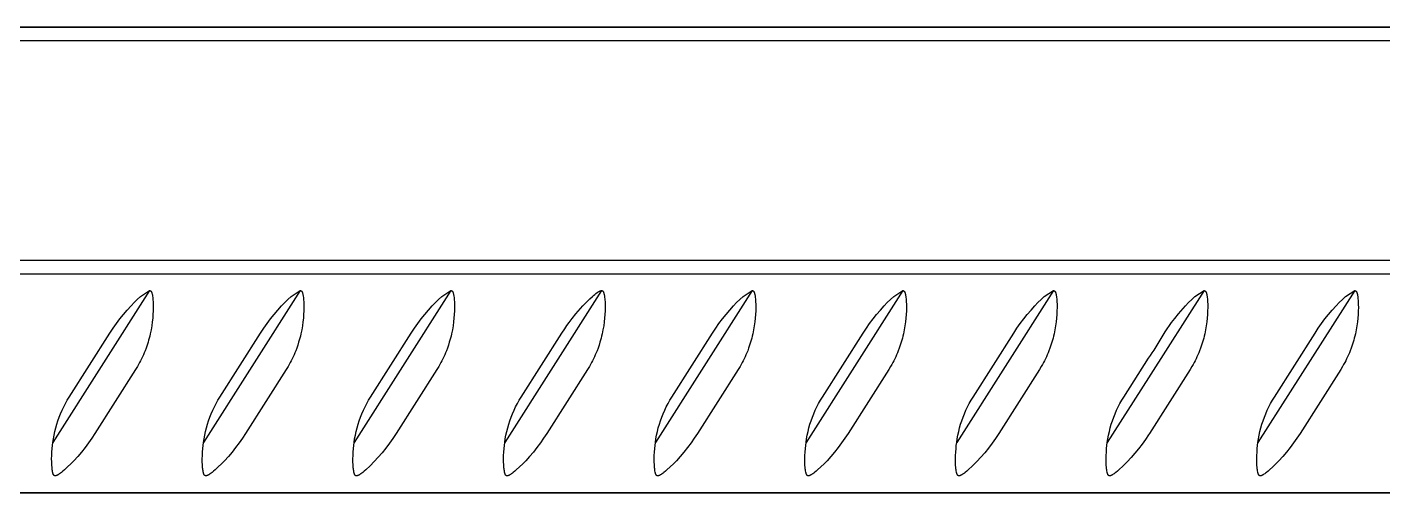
# Model space of a CAD drawing. Header units: millimetres. Extents: x -8 to 1608, y -703 to 404.
# Drawn here: x 498.1 to 597.1, y 370 to 404 of the extents above; entities that cross this region are included whole.
import ezdxf

# ---------------------------------------------------------------- set-up
doc = ezdxf.new("R2010")
doc.units = ezdxf.units.MM
doc.layers.add('Blocks', color=7, linetype='Continuous')
doc.layers.add('Blocks$Inner', color=7, linetype='Continuous', lineweight=25, true_color=0x007f00)
doc.layers.add('Blocks$Outline', color=7, linetype='Continuous', lineweight=35, true_color=0xff3f3f)

# ---------------------------------------------------------------- blocks, each defined once
blk = doc.blocks.new('Rebar Coffee Table Front')
at = {"layer": 'Blocks$Inner'}
for p, q in [((58.145, 387), (726.145, 387)), ((58.145, 386), (726.145, 386))]:
    blk.add_line(p, q, dxfattribs=at)
for points in [[(40.711, 386), (-6.855, 386), (-7.855, 387), (-7.855, 403), (-6.855, 404), (791.145, 404), (792.145, 403)], [(742.753, 387), (792.145, 387), (792.145, 403), (-7.855, 403)], [(507.071, 384.774), (500.006, 373.682), (500.046, 373.953), (500.095, 374.222), (500.153, 374.489), (500.219, 374.755), (500.295, 375.018), (500.379, 375.278), (500.472, 375.535), (500.573, 375.789), (500.683, 376.04), (500.801, 376.287), (500.927, 376.529), (501.062, 376.768), (501.204, 377.001), (504.179, 381.672), (504.409, 382.024), (504.649, 382.368), (504.901, 382.705), (505.162, 383.034), (505.433, 383.355), (505.715, 383.668), (505.937, 383.899), (506.167, 384.123), (506.405, 384.34), (507.071, 384.774), (507.075, 384.774), (507.079, 384.774), (507.083, 384.774), (507.087, 384.774), (507.091, 384.773), (507.095, 384.773), (507.098, 384.772), (507.102, 384.772), (507.106, 384.771), (507.109, 384.77), (507.113, 384.769), (507.117, 384.768), (507.12, 384.767), (507.124, 384.765), (507.127, 384.764), (507.13, 384.762), (507.132, 384.762), (507.134, 384.761), (507.137, 384.759), (507.141, 384.757), (507.144, 384.755), (507.147, 384.753), (507.15, 384.75), (507.153, 384.748), (507.156, 384.746), (507.159, 384.743), (507.162, 384.74), (507.165, 384.738), (507.168, 384.735), (507.17, 384.732), (507.173, 384.729), (507.175, 384.726), (507.178, 384.723), (507.181, 384.719), (507.184, 384.715), (507.187, 384.711), (507.19, 384.707), (507.193, 384.703), (507.195, 384.699), (507.198, 384.695), (507.2, 384.69), (507.205, 384.682), (507.21, 384.673), (507.214, 384.664), (507.218, 384.654), (507.223, 384.642), (507.228, 384.629), (507.233, 384.616), (507.237, 384.603), (507.245, 384.577), (507.252, 384.55), (507.263, 384.507), (507.272, 384.462), (507.28, 384.417), (507.287, 384.371), (507.3, 384.278), (507.31, 384.183), (507.319, 384.08), (507.326, 383.975), (507.334, 383.757), (507.336, 383.53), (507.331, 383.294), (507.319, 383.04), (507.299, 382.774), (507.269, 382.492), (507.23, 382.212), (507.179, 381.913), (507.118, 381.616), (507.082, 381.461), (507.043, 381.307), (507.001, 381.154), (506.956, 381.001), (506.889, 380.788), (506.815, 380.577), (506.744, 380.387), (506.683, 380.237), (506.62, 380.088), (506.553, 379.941), (506.483, 379.795), (506.413, 379.655), (506.34, 379.517), (506.264, 379.38), (506.185, 379.245), (506.052, 379.029), (503.077, 374.358), (502.847, 374.006), (502.607, 373.662), (502.355, 373.325), (502.094, 372.996), (501.823, 372.675), (501.541, 372.362), (501.319, 372.131), (501.089, 371.907), (500.851, 371.69), (500.743, 371.597), (500.632, 371.507), (500.565, 371.456), (500.497, 371.406), (500.443, 371.369), (500.416, 371.351), (500.388, 371.334), (500.365, 371.321), (500.342, 371.308), (500.318, 371.296), (500.306, 371.29), (500.294, 371.285), (500.285, 371.281), (500.276, 371.277), (500.267, 371.273), (500.257, 371.27), (500.248, 371.267), (500.239, 371.264), (500.229, 371.262), (500.224, 371.261), (500.219, 371.26), (500.212, 371.258), (500.205, 371.257), (500.201, 371.257), (500.197, 371.256), (500.193, 371.256), (500.19, 371.256), (500.186, 371.256), (500.182, 371.256), (500.178, 371.256), (500.175, 371.256), (500.171, 371.256), (500.167, 371.256), (500.163, 371.257), (500.16, 371.257), (500.156, 371.258), (500.153, 371.258), (500.15, 371.259), (500.147, 371.26), (500.144, 371.261), (500.14, 371.262), (500.137, 371.263), (500.134, 371.264), (500.131, 371.265), (500.128, 371.267), (500.125, 371.268), (500.122, 371.269), (500.119, 371.271), (500.116, 371.273), (500.113, 371.274), (500.111, 371.276), (500.108, 371.278), (500.105, 371.28), (500.102, 371.283), (500.099, 371.285), (500.096, 371.287), (500.093, 371.29), (500.091, 371.293), (500.088, 371.295), (500.085, 371.298), (500.083, 371.301), (500.081, 371.304), (500.078, 371.306), (500.076, 371.309), (500.074, 371.312), (500.069, 371.318), (500.067, 371.322), (500.064, 371.326), (500.061, 371.33), (500.059, 371.334), (500.054, 371.342), (500.05, 371.351), (500.046, 371.359), (500.042, 371.367), (500.038, 371.376), (500.034, 371.385), (500.03, 371.396), (500.025, 371.408), (500.021, 371.42), (500.017, 371.432), (500.01, 371.456), (500.004, 371.48), (499.997, 371.507), (499.991, 371.535), (499.976, 371.612), (499.964, 371.69), (499.954, 371.769), (499.946, 371.847), (499.93, 372.055), (499.922, 372.273), (499.92, 372.5), (499.925, 372.736), (499.937, 372.996), (499.957, 373.255), (499.979, 373.469), (500.006, 373.682)], [(518.071, 384.774), (518.075, 384.774), (518.079, 384.774), (518.083, 384.774), (518.087, 384.774), (518.091, 384.773), (518.095, 384.773), (518.098, 384.772), (518.102, 384.772), (518.106, 384.771), (518.109, 384.77), (518.113, 384.769), (518.117, 384.768), (518.12, 384.767), (518.124, 384.765), (518.127, 384.764), (518.13, 384.762), (518.132, 384.762), (518.134, 384.761), (518.137, 384.759), (518.141, 384.757), (518.144, 384.755), (518.147, 384.753), (518.15, 384.75), (518.153, 384.748), (518.156, 384.746), (518.159, 384.743), (518.162, 384.74), (518.165, 384.738), (518.168, 384.735), (518.17, 384.732), (518.173, 384.729), (518.175, 384.726), (518.178, 384.723), (518.181, 384.719), (518.184, 384.715), (518.187, 384.711), (518.19, 384.707), (518.193, 384.703), (518.195, 384.699), (518.198, 384.695), (518.2, 384.69), (518.205, 384.682), (518.21, 384.673), (518.214, 384.664), (518.218, 384.654), (518.223, 384.642), (518.228, 384.629), (518.233, 384.616), (518.237, 384.603), (518.245, 384.577), (518.252, 384.55), (518.263, 384.507), (518.272, 384.462), (518.28, 384.417), (518.287, 384.371), (518.3, 384.278), (518.31, 384.183), (518.319, 384.08), (518.326, 383.975), (518.334, 383.757), (518.336, 383.53), (518.331, 383.294), (518.319, 383.04), (518.299, 382.774), (518.269, 382.492), (518.23, 382.212), (518.179, 381.913), (518.118, 381.616), (518.082, 381.461), (518.043, 381.307), (518.001, 381.154), (517.956, 381.001), (517.889, 380.788), (517.815, 380.577), (517.744, 380.387), (517.683, 380.237), (517.62, 380.088), (517.553, 379.941), (517.483, 379.795), (517.413, 379.655), (517.34, 379.517), (517.264, 379.38), (517.185, 379.245), (517.052, 379.029), (514.077, 374.358), (513.847, 374.006), (513.607, 373.662), (513.355, 373.325), (513.094, 372.996), (512.823, 372.675), (512.541, 372.362), (512.319, 372.131), (512.089, 371.907), (511.851, 371.69), (511.743, 371.597), (511.632, 371.507), (511.565, 371.456), (511.497, 371.406), (511.443, 371.369), (511.416, 371.351), (511.388, 371.334), (511.365, 371.321), (511.342, 371.308), (511.318, 371.296), (511.306, 371.29), (511.294, 371.285), (511.285, 371.281), (511.276, 371.277), (511.267, 371.273), (511.257, 371.27), (511.248, 371.267), (511.239, 371.264), (511.229, 371.262), (511.224, 371.261), (511.219, 371.26), (511.212, 371.258), (511.205, 371.257), (511.201, 371.257), (511.197, 371.256), (511.193, 371.256), (511.19, 371.256), (511.186, 371.256), (511.182, 371.256), (511.178, 371.256), (511.175, 371.256), (511.171, 371.256), (511.167, 371.256), (511.163, 371.257), (511.16, 371.257), (511.156, 371.258), (511.153, 371.258), (511.15, 371.259), (511.147, 371.26), (511.144, 371.261), (511.14, 371.262), (511.137, 371.263), (511.134, 371.264), (511.131, 371.265), (511.128, 371.267), (511.125, 371.268), (511.122, 371.269), (511.119, 371.271), (511.116, 371.273), (511.113, 371.274), (511.111, 371.276), (511.108, 371.278), (511.105, 371.28), (511.102, 371.283), (511.099, 371.285), (511.096, 371.287), (511.093, 371.29), (511.091, 371.293), (511.088, 371.295), (511.085, 371.298), (511.083, 371.301), (511.081, 371.304), (511.078, 371.306), (511.076, 371.309), (511.074, 371.312), (511.069, 371.318), (511.067, 371.322), (511.064, 371.326), (511.061, 371.33), (511.059, 371.334), (511.054, 371.342), (511.05, 371.351), (511.046, 371.359), (511.042, 371.367), (511.038, 371.376), (511.034, 371.385), (511.03, 371.396), (511.025, 371.408), (511.021, 371.42), (511.017, 371.432), (511.01, 371.456), (511.004, 371.48), (510.997, 371.507), (510.991, 371.535), (510.976, 371.612), (510.964, 371.69), (510.954, 371.769), (510.946, 371.847), (510.93, 372.055), (510.922, 372.273), (510.92, 372.5), (510.925, 372.736), (510.937, 372.996), (510.957, 373.255), (510.979, 373.469), (511.006, 373.682)], [(529.071, 384.774), (522.006, 373.682), (522.046, 373.953), (522.095, 374.222), (522.153, 374.489), (522.219, 374.755), (522.295, 375.018), (522.379, 375.278), (522.472, 375.535), (522.573, 375.789), (522.683, 376.04), (522.801, 376.287), (522.927, 376.529), (523.062, 376.768), (523.204, 377.001), (526.179, 381.672), (526.409, 382.024), (526.649, 382.368), (526.901, 382.705), (527.162, 383.034), (527.433, 383.355), (527.715, 383.668), (527.937, 383.899), (528.167, 384.123), (528.405, 384.34), (529.071, 384.774), (529.075, 384.774), (529.079, 384.774), (529.083, 384.774), (529.087, 384.774), (529.091, 384.773), (529.095, 384.773), (529.098, 384.772), (529.102, 384.772), (529.106, 384.771), (529.109, 384.77), (529.113, 384.769), (529.117, 384.768), (529.12, 384.767), (529.124, 384.765), (529.127, 384.764), (529.13, 384.762), (529.132, 384.762), (529.134, 384.761), (529.137, 384.759), (529.141, 384.757), (529.144, 384.755), (529.147, 384.753), (529.15, 384.75), (529.153, 384.748), (529.156, 384.746), (529.159, 384.743), (529.162, 384.74), (529.165, 384.738), (529.168, 384.735), (529.17, 384.732), (529.173, 384.729), (529.175, 384.726), (529.178, 384.723), (529.181, 384.719), (529.184, 384.715), (529.187, 384.711), (529.19, 384.707), (529.193, 384.703), (529.195, 384.699), (529.198, 384.695), (529.2, 384.69), (529.205, 384.682), (529.21, 384.673), (529.214, 384.664), (529.218, 384.654), (529.223, 384.642), (529.228, 384.629), (529.233, 384.616), (529.237, 384.603), (529.245, 384.577), (529.252, 384.55), (529.263, 384.507), (529.272, 384.462), (529.28, 384.417), (529.287, 384.371), (529.3, 384.278), (529.31, 384.183), (529.319, 384.08), (529.326, 383.975), (529.334, 383.757), (529.336, 383.53), (529.331, 383.294), (529.319, 383.04), (529.299, 382.774), (529.269, 382.492), (529.23, 382.212), (529.179, 381.913), (529.118, 381.616), (529.082, 381.461), (529.043, 381.307), (529.001, 381.154), (528.956, 381.001), (528.889, 380.788), (528.815, 380.577), (528.744, 380.387), (528.683, 380.237), (528.62, 380.088), (528.553, 379.941), (528.483, 379.795), (528.413, 379.655), (528.34, 379.517), (528.264, 379.38), (528.185, 379.245), (528.052, 379.029), (525.077, 374.358), (524.84, 373.992), (524.591, 373.635), (524.329, 373.287), (524.056, 372.948), (523.771, 372.618), (523.475, 372.298), (523.168, 371.989), (522.851, 371.69), (522.743, 371.597), (522.632, 371.507), (522.565, 371.456), (522.497, 371.406), (522.443, 371.369), (522.416, 371.351), (522.388, 371.334), (522.365, 371.321), (522.342, 371.308), (522.318, 371.296), (522.306, 371.29), (522.294, 371.285), (522.285, 371.281), (522.276, 371.277), (522.267, 371.273), (522.257, 371.27), (522.248, 371.267), (522.239, 371.264), (522.229, 371.262), (522.224, 371.261), (522.219, 371.26), (522.212, 371.258), (522.205, 371.257), (522.201, 371.257), (522.197, 371.256), (522.193, 371.256), (522.19, 371.256), (522.186, 371.256), (522.182, 371.256), (522.178, 371.256), (522.175, 371.256), (522.171, 371.256), (522.167, 371.256), (522.163, 371.257), (522.16, 371.257), (522.156, 371.258), (522.153, 371.258), (522.15, 371.259), (522.147, 371.26), (522.144, 371.261), (522.14, 371.262), (522.137, 371.263), (522.134, 371.264), (522.131, 371.265), (522.128, 371.267), (522.125, 371.268), (522.122, 371.269), (522.119, 371.271), (522.116, 371.273), (522.113, 371.274), (522.111, 371.276), (522.108, 371.278), (522.105, 371.28), (522.102, 371.283), (522.099, 371.285), (522.096, 371.287), (522.093, 371.29), (522.091, 371.293), (522.088, 371.295), (522.085, 371.298), (522.083, 371.301), (522.081, 371.304), (522.078, 371.306), (522.076, 371.309), (522.074, 371.312), (522.069, 371.318), (522.067, 371.322), (522.064, 371.326), (522.061, 371.33), (522.059, 371.334), (522.054, 371.342), (522.05, 371.351), (522.046, 371.359), (522.042, 371.367), (522.038, 371.376), (522.034, 371.385), (522.03, 371.396), (522.025, 371.408), (522.021, 371.42), (522.017, 371.432), (522.01, 371.456), (522.004, 371.48), (521.997, 371.507), (521.991, 371.535), (521.976, 371.612), (521.964, 371.69), (521.954, 371.769), (521.946, 371.847), (521.93, 372.055), (521.922, 372.273), (521.92, 372.5), (521.925, 372.736), (521.937, 372.996), (521.957, 373.255), (521.979, 373.469), (522.006, 373.682)], [(540.071, 384.774), (533.006, 373.682), (533.046, 373.953), (533.095, 374.222), (533.153, 374.489), (533.219, 374.755), (533.295, 375.018), (533.379, 375.278), (533.472, 375.535), (533.573, 375.789), (533.683, 376.04), (533.801, 376.287), (533.927, 376.529), (534.062, 376.768), (534.204, 377.001), (537.179, 381.672), (537.386, 381.989), (537.542, 382.216), (537.702, 382.44), (537.932, 382.746), (538.199, 383.081), (538.371, 383.284), (538.541, 383.478), (538.715, 383.668), (538.881, 383.842), (539.051, 384.012), (539.226, 384.178), (539.405, 384.34), (539.491, 384.414), (539.578, 384.486), (539.668, 384.556), (539.759, 384.624), (539.808, 384.658), (539.832, 384.673), (539.856, 384.689), (539.877, 384.701), (539.898, 384.713), (539.92, 384.725), (539.942, 384.736), (539.959, 384.744), (539.968, 384.748), (539.977, 384.751), (539.985, 384.755), (539.994, 384.758), (540.003, 384.761), (540.013, 384.764), (540.02, 384.766), (540.027, 384.768), (540.034, 384.77), (540.042, 384.771), (540.049, 384.772), (540.053, 384.773), (540.056, 384.773), (540.06, 384.774), (540.064, 384.774), (540.067, 384.774), (540.071, 384.774), (540.075, 384.774), (540.079, 384.774), (540.083, 384.774), (540.087, 384.774), (540.091, 384.773), (540.095, 384.773), (540.098, 384.772), (540.102, 384.772), (540.106, 384.771), (540.109, 384.77), (540.113, 384.769), (540.117, 384.768), (540.12, 384.767), (540.124, 384.765), (540.127, 384.764), (540.13, 384.762), (540.132, 384.762), (540.134, 384.761), (540.137, 384.759), (540.141, 384.757), (540.144, 384.755), (540.147, 384.753), (540.15, 384.75), (540.153, 384.748), (540.156, 384.746), (540.159, 384.743), (540.162, 384.74), (540.165, 384.738), (540.168, 384.735), (540.17, 384.732), (540.173, 384.729), (540.175, 384.726), (540.178, 384.723), (540.181, 384.719), (540.184, 384.715), (540.187, 384.711), (540.19, 384.707), (540.193, 384.703), (540.195, 384.699), (540.198, 384.695), (540.2, 384.69), (540.205, 384.682), (540.21, 384.673), (540.214, 384.664), (540.218, 384.654), (540.223, 384.642), (540.228, 384.629), (540.233, 384.616), (540.237, 384.603), (540.245, 384.577), (540.252, 384.55), (540.263, 384.507), (540.272, 384.462), (540.28, 384.417), (540.287, 384.371), (540.3, 384.278), (540.31, 384.183), (540.319, 384.08), (540.326, 383.975), (540.334, 383.757), (540.336, 383.53), (540.331, 383.294), (540.319, 383.04), (540.299, 382.774), (540.269, 382.492), (540.23, 382.212), (540.179, 381.913), (540.118, 381.616), (540.082, 381.461), (540.043, 381.307), (540.001, 381.154), (539.956, 381.001), (539.889, 380.788), (539.815, 380.577), (539.744, 380.387), (539.683, 380.237), (539.62, 380.088), (539.553, 379.941), (539.483, 379.795), (539.413, 379.655), (539.34, 379.517), (539.264, 379.38), (539.185, 379.245), (539.052, 379.029), (536.077, 374.358), (535.847, 374.006), (535.607, 373.662), (535.355, 373.325), (535.094, 372.996), (534.823, 372.675), (534.541, 372.362), (534.319, 372.131), (534.089, 371.907), (533.851, 371.69), (533.743, 371.597), (533.632, 371.507), (533.565, 371.456), (533.497, 371.406), (533.443, 371.369), (533.416, 371.351), (533.388, 371.334), (533.365, 371.321), (533.342, 371.308), (533.318, 371.296), (533.306, 371.29), (533.294, 371.285), (533.285, 371.281), (533.276, 371.277), (533.267, 371.273), (533.257, 371.27), (533.248, 371.267), (533.239, 371.264), (533.229, 371.262), (533.224, 371.261), (533.219, 371.26), (533.212, 371.258), (533.205, 371.257), (533.201, 371.257), (533.197, 371.256), (533.193, 371.256), (533.19, 371.256), (533.186, 371.256), (533.182, 371.256), (533.178, 371.256), (533.175, 371.256), (533.171, 371.256), (533.167, 371.256), (533.163, 371.257), (533.16, 371.257), (533.156, 371.258), (533.153, 371.258), (533.15, 371.259), (533.147, 371.26), (533.144, 371.261), (533.14, 371.262), (533.137, 371.263), (533.134, 371.264), (533.131, 371.265), (533.128, 371.267), (533.125, 371.268), (533.122, 371.269), (533.119, 371.271), (533.116, 371.273), (533.113, 371.274), (533.111, 371.276), (533.108, 371.278), (533.105, 371.28), (533.102, 371.283), (533.099, 371.285), (533.096, 371.287), (533.093, 371.29), (533.091, 371.293), (533.088, 371.295), (533.085, 371.298), (533.083, 371.301), (533.081, 371.304), (533.078, 371.306), (533.076, 371.309), (533.074, 371.312), (533.069, 371.318), (533.067, 371.322), (533.064, 371.326), (533.061, 371.33), (533.059, 371.334), (533.054, 371.342), (533.05, 371.351), (533.046, 371.359), (533.042, 371.367), (533.038, 371.376), (533.034, 371.385), (533.03, 371.396), (533.025, 371.408), (533.021, 371.42), (533.017, 371.432), (533.01, 371.456), (533.004, 371.48), (532.997, 371.507), (532.991, 371.535), (532.976, 371.612), (532.964, 371.69), (532.954, 371.769), (532.946, 371.847), (532.93, 372.055), (532.922, 372.273), (532.92, 372.5), (532.925, 372.736), (532.937, 372.996), (532.957, 373.255), (532.979, 373.469), (533.006, 373.682)], [(551.071, 384.774), (551.075, 384.774), (551.079, 384.774), (551.083, 384.774), (551.087, 384.774), (551.091, 384.773), (551.095, 384.773), (551.098, 384.772), (551.102, 384.772), (551.106, 384.771), (551.109, 384.77), (551.113, 384.769), (551.117, 384.768), (551.12, 384.767), (551.124, 384.765), (551.127, 384.764), (551.13, 384.762), (551.132, 384.762), (551.134, 384.761), (551.137, 384.759), (551.141, 384.757), (551.144, 384.755), (551.147, 384.753), (551.15, 384.75), (551.153, 384.748), (551.156, 384.746), (551.159, 384.743), (551.162, 384.74), (551.165, 384.738), (551.168, 384.735), (551.17, 384.732), (551.173, 384.729), (551.175, 384.726), (551.178, 384.723), (551.181, 384.719), (551.184, 384.715), (551.187, 384.711), (551.19, 384.707), (551.193, 384.703), (551.195, 384.699), (551.198, 384.695), (551.2, 384.69), (551.205, 384.682), (551.21, 384.673), (551.214, 384.664), (551.218, 384.654), (551.223, 384.642), (551.228, 384.629), (551.233, 384.616), (551.237, 384.603), (551.245, 384.577), (551.252, 384.55), (551.263, 384.507), (551.272, 384.462), (551.28, 384.417), (551.287, 384.371), (551.3, 384.278), (551.31, 384.183), (551.319, 384.08), (551.326, 383.975), (551.334, 383.757), (551.336, 383.53), (551.331, 383.294), (551.319, 383.04), (551.299, 382.774), (551.269, 382.492), (551.23, 382.212), (551.179, 381.913), (551.118, 381.616), (551.082, 381.461), (551.043, 381.307), (551.001, 381.154), (550.956, 381.001), (550.889, 380.788), (550.815, 380.577), (550.744, 380.387), (550.683, 380.237), (550.62, 380.088), (550.553, 379.941), (550.483, 379.795), (550.413, 379.655), (550.34, 379.517), (550.264, 379.38), (550.185, 379.245), (550.052, 379.029), (547.077, 374.358), (546.847, 374.006), (546.607, 373.662), (546.355, 373.325), (546.094, 372.996), (545.823, 372.675), (545.541, 372.362), (545.319, 372.131), (545.089, 371.907), (544.851, 371.69), (544.743, 371.597), (544.632, 371.507), (544.565, 371.456), (544.497, 371.406), (544.443, 371.369), (544.416, 371.351), (544.388, 371.334), (544.365, 371.321), (544.342, 371.308), (544.318, 371.296), (544.306, 371.29), (544.294, 371.285), (544.285, 371.281), (544.276, 371.277), (544.267, 371.273), (544.257, 371.27), (544.248, 371.267), (544.239, 371.264), (544.229, 371.262), (544.224, 371.261), (544.219, 371.26), (544.212, 371.258), (544.205, 371.257), (544.201, 371.257), (544.197, 371.256), (544.193, 371.256), (544.19, 371.256), (544.186, 371.256), (544.182, 371.256), (544.178, 371.256), (544.175, 371.256), (544.171, 371.256), (544.167, 371.256), (544.163, 371.257), (544.16, 371.257), (544.156, 371.258), (544.153, 371.258), (544.15, 371.259), (544.147, 371.26), (544.144, 371.261), (544.14, 371.262), (544.137, 371.263), (544.134, 371.264), (544.131, 371.265), (544.128, 371.267), (544.125, 371.268), (544.122, 371.269), (544.119, 371.271), (544.116, 371.273), (544.113, 371.274), (544.111, 371.276), (544.108, 371.278), (544.105, 371.28), (544.102, 371.283), (544.099, 371.285), (544.096, 371.287), (544.093, 371.29), (544.091, 371.293), (544.088, 371.295), (544.085, 371.298), (544.083, 371.301), (544.081, 371.304), (544.078, 371.306), (544.076, 371.309), (544.074, 371.312), (544.069, 371.318), (544.067, 371.322), (544.064, 371.326), (544.061, 371.33), (544.059, 371.334), (544.054, 371.342), (544.05, 371.351), (544.046, 371.359), (544.042, 371.367), (544.038, 371.376), (544.034, 371.385), (544.03, 371.396), (544.025, 371.408), (544.021, 371.42), (544.017, 371.432), (544.01, 371.456), (544.004, 371.48), (543.997, 371.507), (543.991, 371.535), (543.976, 371.612), (543.964, 371.69), (543.954, 371.769), (543.946, 371.847), (543.93, 372.055), (543.922, 372.273), (543.92, 372.5), (543.925, 372.736), (543.937, 372.996), (543.957, 373.255), (543.979, 373.469), (544.006, 373.682)], [(562.071, 384.774), (555.006, 373.682), (555.046, 373.953), (555.095, 374.222), (555.153, 374.489), (555.219, 374.755), (555.295, 375.018), (555.379, 375.278), (555.472, 375.535), (555.573, 375.789), (555.683, 376.04), (555.801, 376.287), (555.927, 376.529), (556.062, 376.768), (556.204, 377.001), (559.179, 381.672), (559.409, 382.024), (559.649, 382.368), (559.901, 382.705), (560.162, 383.034), (560.433, 383.355), (560.715, 383.668), (560.937, 383.899), (561.167, 384.123), (561.405, 384.34), (562.071, 384.774), (562.075, 384.774), (562.079, 384.774), (562.083, 384.774), (562.087, 384.774), (562.091, 384.773), (562.095, 384.773), (562.098, 384.772), (562.102, 384.772), (562.106, 384.771), (562.109, 384.77), (562.113, 384.769), (562.117, 384.768), (562.12, 384.767), (562.124, 384.765), (562.127, 384.764), (562.13, 384.762), (562.132, 384.762), (562.134, 384.761), (562.137, 384.759), (562.141, 384.757), (562.144, 384.755), (562.147, 384.753), (562.15, 384.75), (562.153, 384.748), (562.156, 384.746), (562.159, 384.743), (562.162, 384.74), (562.165, 384.738), (562.168, 384.735), (562.17, 384.732), (562.173, 384.729), (562.175, 384.726), (562.178, 384.723), (562.181, 384.719), (562.184, 384.715), (562.187, 384.711), (562.19, 384.707), (562.193, 384.703), (562.195, 384.699), (562.198, 384.695), (562.2, 384.69), (562.205, 384.682), (562.21, 384.673), (562.214, 384.664), (562.218, 384.654), (562.223, 384.642), (562.228, 384.629), (562.233, 384.616), (562.237, 384.603), (562.245, 384.577), (562.252, 384.55), (562.263, 384.507), (562.272, 384.462), (562.28, 384.417), (562.287, 384.371), (562.3, 384.278), (562.31, 384.183), (562.319, 384.08), (562.326, 383.975), (562.334, 383.757), (562.336, 383.53), (562.331, 383.294), (562.319, 383.04), (562.299, 382.774), (562.269, 382.492), (562.23, 382.212), (562.179, 381.913), (562.118, 381.616), (562.082, 381.461), (562.043, 381.307), (562.001, 381.154), (561.956, 381.001), (561.889, 380.788), (561.815, 380.577), (561.744, 380.387), (561.683, 380.237), (561.62, 380.088), (561.553, 379.941), (561.483, 379.795), (561.413, 379.655), (561.34, 379.517), (561.264, 379.38), (561.185, 379.245), (561.052, 379.029), (558.077, 374.358), (557.847, 374.006), (557.607, 373.662), (557.355, 373.325), (557.094, 372.996), (556.823, 372.675), (556.541, 372.362), (556.319, 372.131), (556.089, 371.907), (555.851, 371.69), (555.743, 371.597), (555.632, 371.507), (555.565, 371.456), (555.497, 371.406), (555.443, 371.369), (555.416, 371.351), (555.388, 371.334), (555.365, 371.321), (555.342, 371.308), (555.318, 371.296), (555.306, 371.29), (555.294, 371.285), (555.285, 371.281), (555.276, 371.277), (555.267, 371.273), (555.257, 371.27), (555.248, 371.267), (555.239, 371.264), (555.229, 371.262), (555.224, 371.261), (555.219, 371.26), (555.212, 371.258), (555.205, 371.257), (555.201, 371.257), (555.197, 371.256), (555.193, 371.256), (555.19, 371.256), (555.186, 371.256), (555.182, 371.256), (555.178, 371.256), (555.175, 371.256), (555.171, 371.256), (555.167, 371.256), (555.163, 371.257), (555.16, 371.257), (555.156, 371.258), (555.153, 371.258), (555.15, 371.259), (555.147, 371.26), (555.144, 371.261), (555.14, 371.262), (555.137, 371.263), (555.134, 371.264), (555.131, 371.265), (555.128, 371.267), (555.125, 371.268), (555.122, 371.269), (555.119, 371.271), (555.116, 371.273), (555.113, 371.274), (555.111, 371.276), (555.108, 371.278), (555.105, 371.28), (555.102, 371.283), (555.099, 371.285), (555.096, 371.287), (555.093, 371.29), (555.091, 371.293), (555.088, 371.295), (555.085, 371.298), (555.083, 371.301), (555.081, 371.304), (555.078, 371.306), (555.076, 371.309), (555.074, 371.312), (555.069, 371.318), (555.067, 371.322), (555.064, 371.326), (555.061, 371.33), (555.059, 371.334), (555.054, 371.342), (555.05, 371.351), (555.046, 371.359), (555.042, 371.367), (555.038, 371.376), (555.034, 371.385), (555.03, 371.396), (555.025, 371.408), (555.021, 371.42), (555.017, 371.432), (555.01, 371.456), (555.004, 371.48), (554.997, 371.507), (554.991, 371.535), (554.976, 371.612), (554.964, 371.69), (554.954, 371.769), (554.946, 371.847), (554.93, 372.055), (554.922, 372.273), (554.92, 372.5), (554.925, 372.736), (554.937, 372.996), (554.957, 373.255), (554.979, 373.469), (555.006, 373.682)], [(573.071, 384.774), (573.075, 384.774), (573.079, 384.774), (573.083, 384.774), (573.087, 384.774), (573.091, 384.773), (573.095, 384.773), (573.098, 384.772), (573.102, 384.772), (573.106, 384.771), (573.109, 384.77), (573.113, 384.769), (573.117, 384.768), (573.12, 384.767), (573.124, 384.765), (573.127, 384.764), (573.13, 384.762), (573.132, 384.762), (573.134, 384.761), (573.137, 384.759), (573.141, 384.757), (573.144, 384.755), (573.147, 384.753), (573.15, 384.75), (573.153, 384.748), (573.156, 384.746), (573.159, 384.743), (573.162, 384.74), (573.165, 384.738), (573.168, 384.735), (573.17, 384.732), (573.173, 384.729), (573.175, 384.726), (573.178, 384.723), (573.181, 384.719), (573.184, 384.715), (573.187, 384.711), (573.19, 384.707), (573.193, 384.703), (573.195, 384.699), (573.198, 384.695), (573.2, 384.69), (573.205, 384.682), (573.21, 384.673), (573.214, 384.664), (573.218, 384.654), (573.223, 384.642), (573.228, 384.629), (573.233, 384.616), (573.237, 384.603), (573.245, 384.577), (573.252, 384.55), (573.263, 384.507), (573.272, 384.462), (573.28, 384.417), (573.287, 384.371), (573.3, 384.278), (573.31, 384.183), (573.319, 384.08), (573.326, 383.975), (573.334, 383.757), (573.336, 383.53), (573.331, 383.294), (573.319, 383.04), (573.299, 382.774), (573.269, 382.492), (573.23, 382.212), (573.179, 381.913), (573.118, 381.616), (573.082, 381.461), (573.043, 381.307), (573.001, 381.154), (572.956, 381.001), (572.889, 380.788), (572.815, 380.577), (572.744, 380.387), (572.683, 380.237), (572.62, 380.088), (572.553, 379.941), (572.483, 379.795), (572.413, 379.655), (572.34, 379.517), (572.264, 379.38), (572.185, 379.245), (572.052, 379.029), (569.077, 374.358), (568.84, 373.992), (568.591, 373.635), (568.329, 373.287), (568.056, 372.948), (567.771, 372.618), (567.475, 372.298), (567.168, 371.989), (566.851, 371.69), (566.743, 371.597), (566.632, 371.507), (566.565, 371.456), (566.497, 371.406), (566.443, 371.369), (566.416, 371.351), (566.388, 371.334), (566.365, 371.321), (566.342, 371.308), (566.318, 371.296), (566.306, 371.29), (566.294, 371.285), (566.285, 371.281), (566.276, 371.277), (566.267, 371.273), (566.257, 371.27), (566.248, 371.267), (566.239, 371.264), (566.229, 371.262), (566.224, 371.261), (566.219, 371.26), (566.212, 371.258), (566.205, 371.257), (566.201, 371.257), (566.197, 371.256), (566.193, 371.256), (566.19, 371.256), (566.186, 371.256), (566.182, 371.256), (566.178, 371.256), (566.175, 371.256), (566.171, 371.256), (566.167, 371.256), (566.163, 371.257), (566.16, 371.257), (566.156, 371.258), (566.153, 371.258), (566.15, 371.259), (566.147, 371.26), (566.144, 371.261), (566.14, 371.262), (566.137, 371.263), (566.134, 371.264), (566.131, 371.265), (566.128, 371.267), (566.125, 371.268), (566.122, 371.269), (566.119, 371.271), (566.116, 371.273), (566.113, 371.274), (566.111, 371.276), (566.108, 371.278), (566.105, 371.28), (566.102, 371.283), (566.099, 371.285), (566.096, 371.287), (566.093, 371.29), (566.091, 371.293), (566.088, 371.295), (566.085, 371.298), (566.083, 371.301), (566.081, 371.304), (566.078, 371.306), (566.076, 371.309), (566.074, 371.312), (566.069, 371.318), (566.067, 371.322), (566.064, 371.326), (566.061, 371.33), (566.059, 371.334), (566.054, 371.342), (566.05, 371.351), (566.046, 371.359), (566.042, 371.367), (566.038, 371.376), (566.034, 371.385), (566.03, 371.396), (566.025, 371.408), (566.021, 371.42), (566.017, 371.432), (566.01, 371.456), (566.004, 371.48), (565.997, 371.507), (565.991, 371.535), (565.976, 371.612), (565.964, 371.69), (565.954, 371.769), (565.946, 371.847), (565.93, 372.055), (565.922, 372.273), (565.92, 372.5), (565.925, 372.736), (565.937, 372.996), (565.957, 373.255), (565.979, 373.469), (566.006, 373.682)], [(584.071, 384.774), (580.015, 378.406), (577.006, 373.682)], [(595.071, 384.774), (588.006, 373.682), (588.046, 373.953), (588.095, 374.222), (588.153, 374.489), (588.219, 374.755), (588.295, 375.018), (588.379, 375.278), (588.472, 375.535), (588.573, 375.789), (588.683, 376.04), (588.801, 376.287), (588.927, 376.529), (589.062, 376.768), (589.204, 377.001), (592.179, 381.672), (592.409, 382.024), (592.649, 382.368), (592.901, 382.705), (593.162, 383.034), (593.433, 383.355), (593.715, 383.668), (593.937, 383.899), (594.167, 384.123), (594.405, 384.34), (595.071, 384.774), (595.075, 384.774), (595.079, 384.774), (595.083, 384.774), (595.087, 384.774), (595.091, 384.773), (595.095, 384.773), (595.098, 384.772), (595.102, 384.772), (595.106, 384.771), (595.109, 384.77), (595.113, 384.769), (595.117, 384.768), (595.12, 384.767), (595.124, 384.765), (595.127, 384.764), (595.13, 384.762), (595.132, 384.762), (595.134, 384.761), (595.137, 384.759), (595.141, 384.757), (595.144, 384.755), (595.147, 384.753), (595.15, 384.75), (595.153, 384.748), (595.156, 384.746), (595.159, 384.743), (595.162, 384.74), (595.165, 384.738), (595.168, 384.735), (595.17, 384.732), (595.173, 384.729), (595.175, 384.726), (595.178, 384.723), (595.181, 384.719), (595.184, 384.715), (595.187, 384.711), (595.19, 384.707), (595.193, 384.703), (595.195, 384.699), (595.198, 384.695), (595.2, 384.69), (595.205, 384.682), (595.21, 384.673), (595.214, 384.664), (595.218, 384.654), (595.223, 384.642), (595.228, 384.629), (595.233, 384.616), (595.237, 384.603), (595.245, 384.577), (595.252, 384.55), (595.263, 384.507), (595.272, 384.462), (595.28, 384.417), (595.287, 384.371), (595.3, 384.278), (595.31, 384.183), (595.319, 384.08), (595.326, 383.975), (595.334, 383.757), (595.336, 383.53), (595.331, 383.294), (595.319, 383.04), (595.299, 382.774), (595.269, 382.492), (595.23, 382.212), (595.179, 381.913), (595.118, 381.616), (595.082, 381.461), (595.043, 381.307), (595.001, 381.154), (594.956, 381.001), (594.889, 380.788), (594.815, 380.577), (594.744, 380.387), (594.683, 380.237), (594.62, 380.088), (594.553, 379.941), (594.483, 379.795), (594.413, 379.655), (594.34, 379.517), (594.264, 379.38), (594.185, 379.245), (594.052, 379.029), (591.077, 374.358), (590.847, 374.006), (590.607, 373.662), (590.355, 373.325), (590.094, 372.996), (589.823, 372.675), (589.541, 372.362), (589.319, 372.131), (589.089, 371.907), (588.851, 371.69), (588.743, 371.597), (588.632, 371.507), (588.565, 371.456), (588.497, 371.406), (588.443, 371.369), (588.416, 371.351), (588.388, 371.334), (588.365, 371.321), (588.342, 371.308), (588.318, 371.296), (588.306, 371.29), (588.294, 371.285), (588.285, 371.281), (588.276, 371.277), (588.267, 371.273), (588.257, 371.27), (588.248, 371.267), (588.239, 371.264), (588.229, 371.262), (588.224, 371.261), (588.219, 371.26), (588.212, 371.258), (588.205, 371.257), (588.201, 371.257), (588.197, 371.256), (588.193, 371.256), (588.19, 371.256), (588.186, 371.256), (588.182, 371.256), (588.178, 371.256), (588.175, 371.256), (588.171, 371.256), (588.167, 371.256), (588.163, 371.257), (588.16, 371.257), (588.156, 371.258), (588.153, 371.258), (588.15, 371.259), (588.147, 371.26), (588.144, 371.261), (588.14, 371.262), (588.137, 371.263), (588.134, 371.264), (588.131, 371.265), (588.128, 371.267), (588.125, 371.268), (588.122, 371.269), (588.119, 371.271), (588.116, 371.273), (588.113, 371.274), (588.111, 371.276), (588.108, 371.278), (588.105, 371.28), (588.102, 371.283), (588.099, 371.285), (588.096, 371.287), (588.093, 371.29), (588.091, 371.293), (588.088, 371.295), (588.085, 371.298), (588.083, 371.301), (588.081, 371.304), (588.078, 371.306), (588.076, 371.309), (588.074, 371.312), (588.069, 371.318), (588.067, 371.322), (588.064, 371.326), (588.061, 371.33), (588.059, 371.334), (588.054, 371.342), (588.05, 371.351), (588.046, 371.359), (588.042, 371.367), (588.038, 371.376), (588.034, 371.385), (588.03, 371.396), (588.025, 371.408), (588.021, 371.42), (588.017, 371.432), (588.01, 371.456), (588.004, 371.48), (587.997, 371.507), (587.991, 371.535), (587.976, 371.612), (587.964, 371.69), (587.954, 371.769), (587.946, 371.847), (587.93, 372.055), (587.922, 372.273), (587.92, 372.5), (587.925, 372.736), (587.937, 372.996), (587.957, 373.255), (587.979, 373.469), (588.006, 373.682)], [(59.945, 370.015), (162.015, 370.015), (170.181, 370.015), (177.071, 370.015), (181.181, 370.015), (192.181, 370.015), (232.071, 370.015), (236.181, 370.015), (247.181, 370.015), (287.071, 370.015), (404.015, 370.015), (580.015, 370.015), (724.345, 370.015)]]:
    blk.add_lwpolyline(points, dxfattribs=at)
for points in [[(515.179, 381.672), (515.409, 382.024), (515.649, 382.368), (515.901, 382.705), (516.162, 383.034), (516.433, 383.355), (516.715, 383.668), (516.937, 383.899), (517.167, 384.123), (517.405, 384.34), (518.071, 384.774), (511.006, 373.682), (511.046, 373.953), (511.095, 374.222), (511.153, 374.489), (511.219, 374.755), (511.295, 375.018), (511.379, 375.278), (511.472, 375.535), (511.573, 375.789), (511.683, 376.04), (511.801, 376.287), (511.927, 376.529), (512.062, 376.768), (512.204, 377.001)], [(548.179, 381.672), (548.409, 382.024), (548.649, 382.368), (548.901, 382.705), (549.162, 383.034), (549.433, 383.355), (549.715, 383.668), (549.937, 383.899), (550.167, 384.123), (550.405, 384.34), (551.071, 384.774), (544.006, 373.682), (544.046, 373.953), (544.095, 374.222), (544.153, 374.489), (544.219, 374.755), (544.295, 375.018), (544.379, 375.278), (544.472, 375.535), (544.573, 375.789), (544.683, 376.04), (544.801, 376.287), (544.927, 376.529), (545.062, 376.768), (545.204, 377.001)], [(570.179, 381.672), (570.409, 382.024), (570.649, 382.368), (570.901, 382.705), (571.162, 383.034), (571.433, 383.355), (571.715, 383.668), (571.937, 383.899), (572.167, 384.123), (572.405, 384.34), (573.071, 384.774), (566.006, 373.682), (566.046, 373.953), (566.095, 374.222), (566.153, 374.489), (566.219, 374.755), (566.295, 375.018), (566.379, 375.278), (566.472, 375.535), (566.573, 375.789), (566.683, 376.04), (566.801, 376.287), (566.927, 376.529), (567.062, 376.768), (567.204, 377.001)], [(580.077, 374.358), (580.015, 374.261), (579.783, 373.909), (579.539, 373.565), (579.285, 373.23), (579.019, 372.903), (578.742, 372.585), (578.455, 372.277), (578.158, 371.979), (577.851, 371.69), (577.743, 371.597), (577.632, 371.507), (577.565, 371.456), (577.497, 371.406), (577.443, 371.369), (577.416, 371.351), (577.388, 371.334), (577.365, 371.321), (577.342, 371.308), (577.318, 371.296), (577.306, 371.29), (577.294, 371.285), (577.285, 371.281), (577.276, 371.277), (577.267, 371.273), (577.257, 371.27), (577.248, 371.267), (577.239, 371.264), (577.229, 371.262), (577.224, 371.261), (577.219, 371.26), (577.212, 371.258), (577.205, 371.257), (577.201, 371.257), (577.197, 371.256), (577.193, 371.256), (577.19, 371.256), (577.186, 371.256), (577.182, 371.256), (577.178, 371.256), (577.175, 371.256), (577.171, 371.256), (577.167, 371.256), (577.163, 371.257), (577.16, 371.257), (577.156, 371.258), (577.153, 371.258), (577.15, 371.259), (577.147, 371.26), (577.144, 371.261), (577.14, 371.262), (577.137, 371.263), (577.134, 371.264), (577.131, 371.265), (577.128, 371.267), (577.125, 371.268), (577.122, 371.269), (577.119, 371.271), (577.116, 371.273), (577.113, 371.274), (577.111, 371.276), (577.108, 371.278), (577.105, 371.28), (577.102, 371.283), (577.099, 371.285), (577.096, 371.287), (577.093, 371.29), (577.091, 371.293), (577.088, 371.295), (577.085, 371.298), (577.083, 371.301), (577.081, 371.304), (577.078, 371.306), (577.076, 371.309), (577.074, 371.312), (577.069, 371.318), (577.067, 371.322), (577.064, 371.326), (577.061, 371.33), (577.059, 371.334), (577.054, 371.342), (577.05, 371.351), (577.046, 371.359), (577.042, 371.367), (577.038, 371.376), (577.034, 371.385), (577.03, 371.396), (577.025, 371.408), (577.021, 371.42), (577.017, 371.432), (577.01, 371.456), (577.004, 371.48), (576.997, 371.507), (576.991, 371.535), (576.976, 371.612), (576.964, 371.69), (576.954, 371.769), (576.946, 371.847), (576.93, 372.055), (576.922, 372.273), (576.92, 372.5), (576.925, 372.736), (576.937, 372.996), (576.957, 373.255), (576.979, 373.469), (577.006, 373.682), (577.046, 373.953), (577.095, 374.222), (577.153, 374.489), (577.219, 374.755), (577.295, 375.018), (577.379, 375.278), (577.472, 375.535), (577.573, 375.789), (577.683, 376.04), (577.801, 376.287), (577.927, 376.529), (578.062, 376.768), (578.204, 377.001), (580.015, 379.844), (580.085, 379.936), (580.155, 380.03), (580.289, 380.224), (580.419, 380.424), (581.235, 381.76), (581.386, 381.989), (581.542, 382.216), (581.702, 382.44), (581.932, 382.746), (582.199, 383.081), (582.371, 383.284), (582.541, 383.478), (582.715, 383.668), (582.937, 383.899), (583.167, 384.123), (583.405, 384.34), (584.071, 384.774), (584.075, 384.774), (584.079, 384.774), (584.083, 384.774), (584.087, 384.774), (584.091, 384.773), (584.095, 384.773), (584.098, 384.772), (584.102, 384.772), (584.106, 384.771), (584.109, 384.77), (584.113, 384.769), (584.117, 384.768), (584.12, 384.767), (584.124, 384.765), (584.127, 384.764), (584.13, 384.762), (584.132, 384.762), (584.134, 384.761), (584.137, 384.759), (584.141, 384.757), (584.144, 384.755), (584.147, 384.753), (584.15, 384.75), (584.153, 384.748), (584.156, 384.746), (584.159, 384.743), (584.162, 384.74), (584.165, 384.738), (584.168, 384.735), (584.17, 384.732), (584.173, 384.729), (584.175, 384.726), (584.178, 384.723), (584.181, 384.719), (584.184, 384.715), (584.187, 384.711), (584.19, 384.707), (584.193, 384.703), (584.195, 384.699), (584.198, 384.695), (584.2, 384.69), (584.205, 384.682), (584.21, 384.673), (584.214, 384.664), (584.218, 384.654), (584.223, 384.642), (584.228, 384.629), (584.233, 384.616), (584.237, 384.603), (584.245, 384.577), (584.252, 384.55), (584.263, 384.507), (584.272, 384.462), (584.28, 384.417), (584.287, 384.371), (584.3, 384.278), (584.31, 384.183), (584.319, 384.08), (584.326, 383.975), (584.334, 383.757), (584.336, 383.53), (584.331, 383.294), (584.319, 383.04), (584.299, 382.774), (584.269, 382.492), (584.23, 382.212), (584.179, 381.913), (584.118, 381.616), (584.082, 381.461), (584.043, 381.307), (584.001, 381.154), (583.956, 381.001), (583.889, 380.788), (583.815, 380.577), (583.744, 380.387), (583.683, 380.237), (583.62, 380.088), (583.553, 379.941), (583.483, 379.795), (583.413, 379.655), (583.34, 379.517), (583.264, 379.38), (583.185, 379.245), (583.052, 379.029)]]:
    blk.add_lwpolyline(points, close=True, dxfattribs=at)
at = {"layer": 'Blocks$Outline'}
for points in [[(40.711, 386), (-6.855, 386), (-7.855, 387), (-7.855, 403), (-6.855, 404), (791.145, 404), (792.145, 403)], [(724.344, 370.015), (580.015, 370.015), (404.015, 370.015), (287.071, 370.015), (247.181, 370.015), (236.181, 370.015), (232.071, 370.015), (192.181, 370.015), (181.181, 370.015), (177.071, 370.015), (170.181, 370.015), (162.015, 370.015), (59.946, 370.015)]]:
    blk.add_lwpolyline(points, dxfattribs=at)

msp = doc.modelspace()

# ---------------------------------------------------------------- block references
at = {"layer": 'Blocks'}
msp.add_blockref('Rebar Coffee Table Front', (0, 0), dxfattribs=at)

doc.saveas('drawing.dxf')
